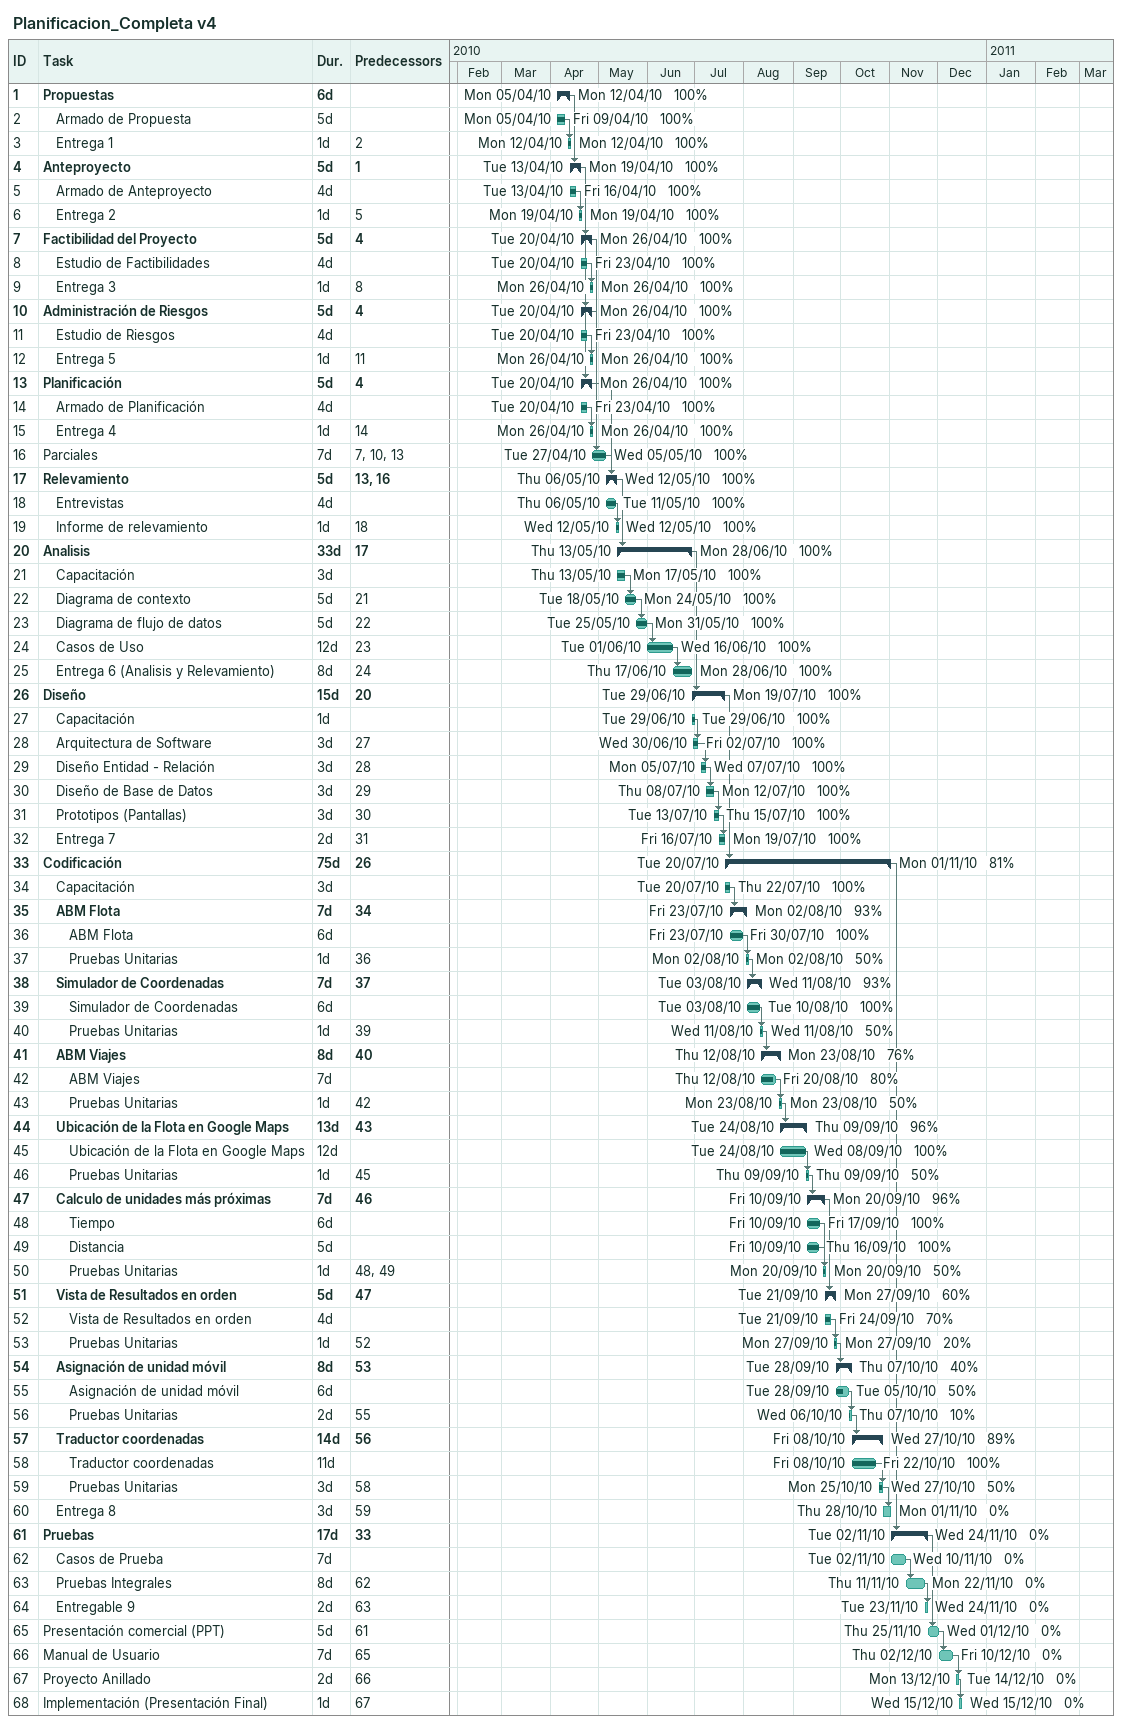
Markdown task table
Planificacion_Completa v4

| ID | Level | Task | Duration | Start | Finish | Predecessors | % complete |
|---|---|---|---|---|---|---|---|
| 1 | 1 | **Propuestas** | 6d | 2010-04-05 | 2010-04-12 |  | 100 |
| 2 | 2 | Armado de Propuesta | 5d | 2010-04-05 | 2010-04-09 |  | 100 |
| 3 | 2 | Entrega 1 | 1d | 2010-04-12 | 2010-04-12 | 2 | 100 |
| 4 | 1 | **Anteproyecto** | 5d | 2010-04-13 | 2010-04-19 | 1 | 100 |
| 5 | 2 | Armado de Anteproyecto | 4d | 2010-04-13 | 2010-04-16 |  | 100 |
| 6 | 2 | Entrega 2 | 1d | 2010-04-19 | 2010-04-19 | 5 | 100 |
| 7 | 1 | **Factibilidad del Proyecto** | 5d | 2010-04-20 | 2010-04-26 | 4 | 100 |
| 8 | 2 | Estudio de Factibilidades | 4d | 2010-04-20 | 2010-04-23 |  | 100 |
| 9 | 2 | Entrega 3 | 1d | 2010-04-26 | 2010-04-26 | 8 | 100 |
| 10 | 1 | **Administración de Riesgos** | 5d | 2010-04-20 | 2010-04-26 | 4 | 100 |
| 11 | 2 | Estudio de Riesgos | 4d | 2010-04-20 | 2010-04-23 |  | 100 |
| 12 | 2 | Entrega 5 | 1d | 2010-04-26 | 2010-04-26 | 11 | 100 |
| 13 | 1 | **Planificación** | 5d | 2010-04-20 | 2010-04-26 | 4 | 100 |
| 14 | 2 | Armado de Planificación | 4d | 2010-04-20 | 2010-04-23 |  | 100 |
| 15 | 2 | Entrega 4 | 1d | 2010-04-26 | 2010-04-26 | 14 | 100 |
| 16 | 1 | Parciales | 7d | 2010-04-27 | 2010-05-05 | 7, 10, 13 | 100 |
| 17 | 1 | **Relevamiento** | 5d | 2010-05-06 | 2010-05-12 | 13, 16 | 100 |
| 18 | 2 | Entrevistas | 4d | 2010-05-06 | 2010-05-11 |  | 100 |
| 19 | 2 | Informe de relevamiento | 1d | 2010-05-12 | 2010-05-12 | 18 | 100 |
| 20 | 1 | **Analisis** | 33d | 2010-05-13 | 2010-06-28 | 17 | 100 |
| 21 | 2 | Capacitación | 3d | 2010-05-13 | 2010-05-17 |  | 100 |
| 22 | 2 | Diagrama de contexto | 5d | 2010-05-18 | 2010-05-24 | 21 | 100 |
| 23 | 2 | Diagrama de flujo de datos | 5d | 2010-05-25 | 2010-05-31 | 22 | 100 |
| 24 | 2 | Casos de Uso | 12d | 2010-06-01 | 2010-06-16 | 23 | 100 |
| 25 | 2 | Entrega 6 (Analisis y Relevamiento) | 8d | 2010-06-17 | 2010-06-28 | 24 | 100 |
| 26 | 1 | **Diseño** | 15d | 2010-06-29 | 2010-07-19 | 20 | 100 |
| 27 | 2 | Capacitación | 1d | 2010-06-29 | 2010-06-29 |  | 100 |
| 28 | 2 | Arquitectura de Software | 3d | 2010-06-30 | 2010-07-02 | 27 | 100 |
| 29 | 2 | Diseño Entidad - Relación | 3d | 2010-07-05 | 2010-07-07 | 28 | 100 |
| 30 | 2 | Diseño de Base de Datos | 3d | 2010-07-08 | 2010-07-12 | 29 | 100 |
| 31 | 2 | Prototipos (Pantallas) | 3d | 2010-07-13 | 2010-07-15 | 30 | 100 |
| 32 | 2 | Entrega 7 | 2d | 2010-07-16 | 2010-07-19 | 31 | 100 |
| 33 | 1 | **Codificación** | 75d | 2010-07-20 | 2010-11-01 | 26 | 81 |
| 34 | 2 | Capacitación | 3d | 2010-07-20 | 2010-07-22 |  | 100 |
| 35 | 2 | **ABM Flota** | 7d | 2010-07-23 | 2010-08-02 | 34 | 93 |
| 36 | 3 | ABM Flota | 6d | 2010-07-23 | 2010-07-30 |  | 100 |
| 37 | 3 | Pruebas Unitarias | 1d | 2010-08-02 | 2010-08-02 | 36 | 50 |
| 38 | 2 | **Simulador de Coordenadas** | 7d | 2010-08-03 | 2010-08-11 | 37 | 93 |
| 39 | 3 | Simulador de Coordenadas | 6d | 2010-08-03 | 2010-08-10 |  | 100 |
| 40 | 3 | Pruebas Unitarias | 1d | 2010-08-11 | 2010-08-11 | 39 | 50 |
| 41 | 2 | **ABM Viajes** | 8d | 2010-08-12 | 2010-08-23 | 40 | 76 |
| 42 | 3 | ABM Viajes | 7d | 2010-08-12 | 2010-08-20 |  | 80 |
| 43 | 3 | Pruebas Unitarias | 1d | 2010-08-23 | 2010-08-23 | 42 | 50 |
| 44 | 2 | **Ubicación de la Flota en Google Maps** | 13d | 2010-08-24 | 2010-09-09 | 43 | 96 |
| 45 | 3 | Ubicación de la Flota en Google Maps | 12d | 2010-08-24 | 2010-09-08 |  | 100 |
| 46 | 3 | Pruebas Unitarias | 1d | 2010-09-09 | 2010-09-09 | 45 | 50 |
| 47 | 2 | **Calculo de unidades más próximas** | 7d | 2010-09-10 | 2010-09-20 | 46 | 96 |
| 48 | 3 | Tiempo | 6d | 2010-09-10 | 2010-09-17 |  | 100 |
| 49 | 3 | Distancia | 5d | 2010-09-10 | 2010-09-16 |  | 100 |
| 50 | 3 | Pruebas Unitarias | 1d | 2010-09-20 | 2010-09-20 | 48, 49 | 50 |
| 51 | 2 | **Vista de Resultados en orden** | 5d | 2010-09-21 | 2010-09-27 | 47 | 60 |
| 52 | 3 | Vista de Resultados en orden | 4d | 2010-09-21 | 2010-09-24 |  | 70 |
| 53 | 3 | Pruebas Unitarias | 1d | 2010-09-27 | 2010-09-27 | 52 | 20 |
| 54 | 2 | **Asignación de unidad móvil** | 8d | 2010-09-28 | 2010-10-07 | 53 | 40 |
| 55 | 3 | Asignación de unidad móvil | 6d | 2010-09-28 | 2010-10-05 |  | 50 |
| 56 | 3 | Pruebas Unitarias | 2d | 2010-10-06 | 2010-10-07 | 55 | 10 |
| 57 | 2 | **Traductor coordenadas** | 14d | 2010-10-08 | 2010-10-27 | 56 | 89 |
| 58 | 3 | Traductor coordenadas | 11d | 2010-10-08 | 2010-10-22 |  | 100 |
| 59 | 3 | Pruebas Unitarias | 3d | 2010-10-25 | 2010-10-27 | 58 | 50 |
| 60 | 2 | Entrega 8 | 3d | 2010-10-28 | 2010-11-01 | 59 | 0 |
| 61 | 1 | **Pruebas** | 17d | 2010-11-02 | 2010-11-24 | 33 | 0 |
| 62 | 2 | Casos de Prueba | 7d | 2010-11-02 | 2010-11-10 |  | 0 |
| 63 | 2 | Pruebas Integrales | 8d | 2010-11-11 | 2010-11-22 | 62 | 0 |
| 64 | 2 | Entregable 9 | 2d | 2010-11-23 | 2010-11-24 | 63 | 0 |
| 65 | 1 | Presentación comercial (PPT) | 5d | 2010-11-25 | 2010-12-01 | 61 | 0 |
| 66 | 1 | Manual de Usuario | 7d | 2010-12-02 | 2010-12-10 | 65 | 0 |
| 67 | 1 | Proyecto Anillado | 2d | 2010-12-13 | 2010-12-14 | 66 | 0 |
| 68 | 1 | Implementación (Presentación Final) | 1d | 2010-12-15 | 2010-12-15 | 67 | 0 |
